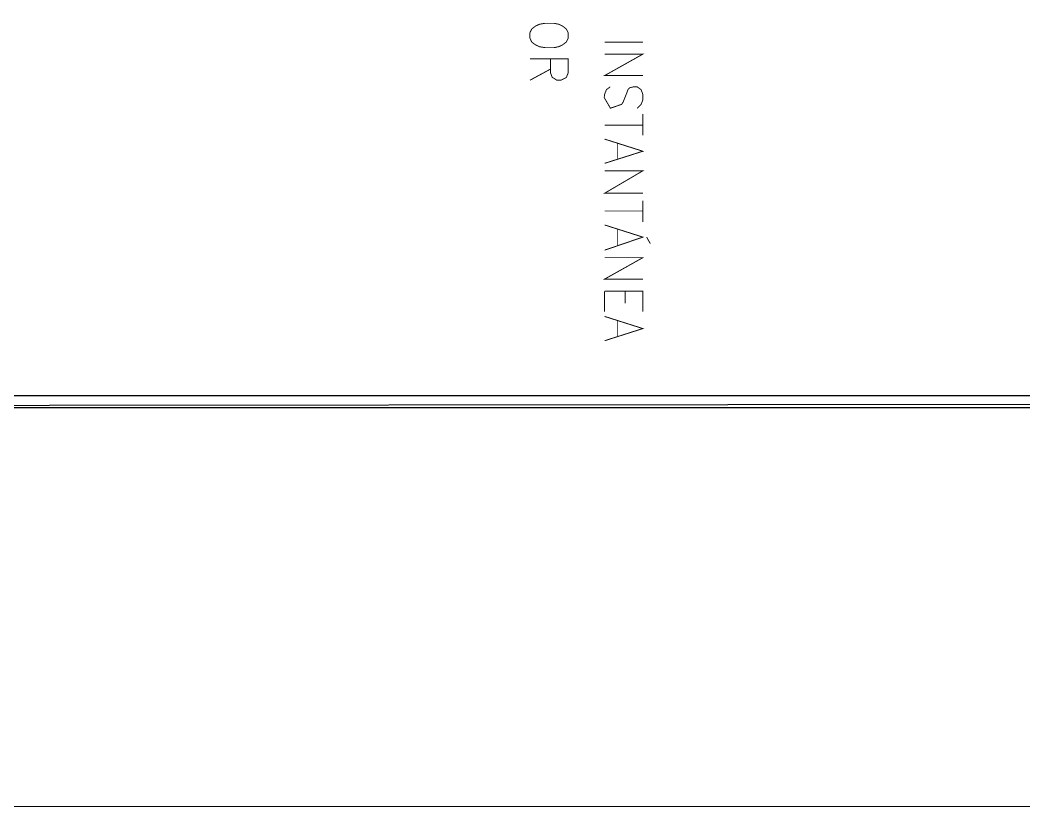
# Model space of a CAD drawing. Extents: x 0.1 to 11.6, y 0.2 to 16.4.
# Drawn here: x 2.787 to 3.684, y 0.187 to 0.89 of the extents above; entities that cross this region are included whole.
import ezdxf

# ---------------------------------------------------------------- set-up
doc = ezdxf.new("R2010")
doc.units = 0
doc.header["$MEASUREMENT"] = 0

msp = doc.modelspace()

# ---------------------------------------------------------------- linework, layer by layer
at = {"color": 0, "const_width": 0.000833}
for points in [[(0.125, 0.1875), (11.5667, 0.1875), (11.5667, 16.3633), (0.125, 16.3633), (0.125, 0.1875)], [(3.27669, 0.87831), (3.27501, 0.881619), (3.27165, 0.884169), (3.26833, 0.885796), (3.26417, 0.886664), (3.25586, 0.886664), (3.25082, 0.885796), (3.2475, 0.884169), (3.24414, 0.881619), (3.24251, 0.87831), (3.24251, 0.873318), (3.24414, 0.869954), (3.2475, 0.867458), (3.25082, 0.865831), (3.25586, 0.864963), (3.26417, 0.864963), (3.26833, 0.865831), (3.27165, 0.867458), (3.27501, 0.869954), (3.27669, 0.873318), (3.27669, 0.87831)]]:
    msp.add_lwpolyline(points, close=True, dxfattribs=at)
for points in [[(3.34332, 0.869954), (3.30919, 0.869954)], [(3.24251, 0.854981), (3.27669, 0.854981), (3.27669, 0.842503), (3.27501, 0.838325), (3.27001, 0.835829), (3.26665, 0.835829), (3.26417, 0.837457), (3.26247, 0.838325), (3.26085, 0.842503), (3.26085, 0.854981)], [(3.30919, 0.859158), (3.34332, 0.859158), (3.30919, 0.840007), (3.34332, 0.840007)], [(3.26085, 0.845811), (3.24251, 0.835829)], [(3.33832, 0.810818), (3.34169, 0.814128), (3.34332, 0.818306), (3.34332, 0.823296), (3.34169, 0.827474), (3.33832, 0.829969), (3.33501, 0.829969), (3.33165, 0.829156), (3.33003, 0.827474), (3.32915, 0.824978), (3.32585, 0.816624), (3.32443, 0.814344), (3.31435, 0.810872), (3.30881, 0.820421), (3.30919, 0.823296), (3.31082, 0.827474), (3.31418, 0.829969)], [(3.34332, 0.805826), (3.34332, 0.786621)], [(3.34332, 0.79579), (3.30919, 0.79579)], [(3.30919, 0.783311), (3.34332, 0.772461), (3.30919, 0.761664)], [(3.32086, 0.779135), (3.32086, 0.765788)], [(3.30919, 0.754992), (3.34332, 0.754992), (3.30919, 0.734972), (3.34332, 0.734972)], [(3.34332, 0.728299), (3.34332, 0.709147)], [(3.34332, 0.719129), (3.30919, 0.719129)], [(3.30919, 0.706651), (3.34332, 0.695801), (3.30919, 0.684136)], [(3.32086, 0.702474), (3.32086, 0.688314)], [(3.34668, 0.695801), (3.34999, 0.689996)], [(3.30919, 0.677463), (3.34332, 0.677463), (3.30919, 0.658311), (3.34332, 0.658311)], [(3.30919, 0.647461), (3.34332, 0.647461), (3.34332, 0.629124)], [(3.30919, 0.647461), (3.30919, 0.629124)], [(3.32747, 0.647461), (3.32747, 0.636664)], [(3.30919, 0.625), (3.34332, 0.61415), (3.30919, 0.603299)], [(3.32086, 0.620822), (3.32086, 0.607476)]]:
    msp.add_lwpolyline(points, dxfattribs=at)
at = {"color": 0}
for points in [[(0.401693, 0.554144), (0.391656, 0.543294), (11.29, 0.554144)], [(0.391656, 0.543294), (11.29, 0.554144), (11.3, 0.543294)]]:
    msp.add_lwpolyline(points, close=True, dxfattribs=at)

doc.saveas('drawing.dxf')
